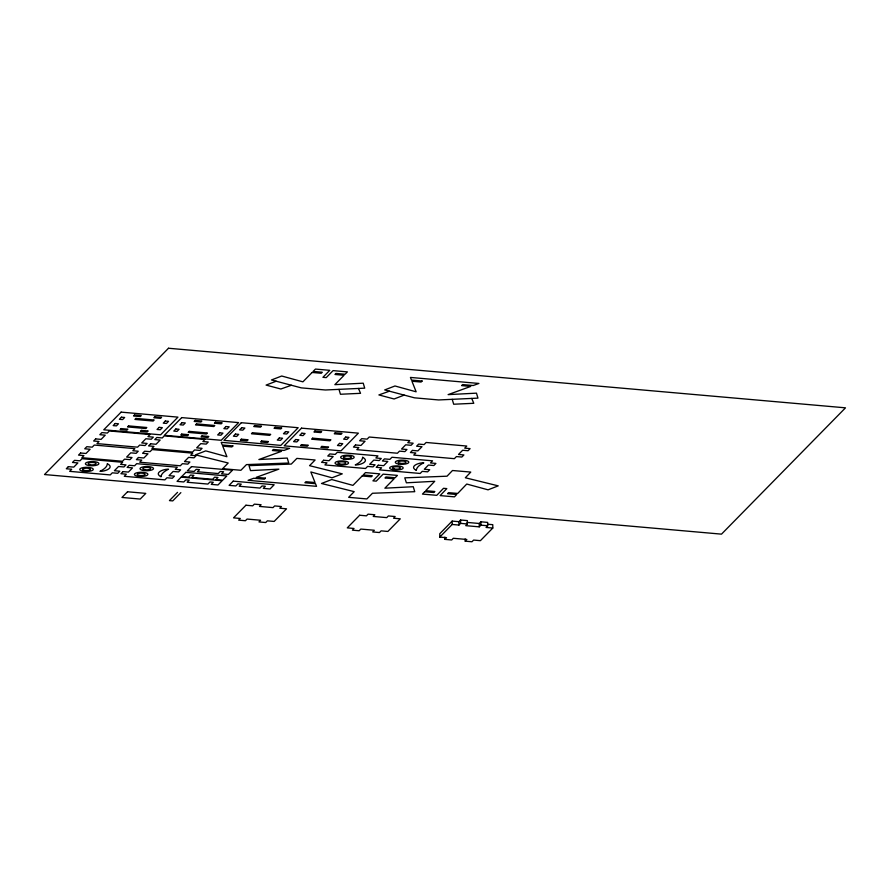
<?xml version="1.0" encoding="UTF-8"?>
<svg xmlns="http://www.w3.org/2000/svg" width="890" height="890" viewBox="0 0 890 890"><rect width="100%" height="100%" fill="white"/><g stroke="black" fill="none" stroke-linecap="round" stroke-linejoin="round"><path stroke-width="1.33" d="M177.544 492.348L169.423 500.614L172.738 500.903L180.859 492.637M492.804 528.037L486.029 527.447L487.687 525.756L487.653 522.397L480.889 521.796L480.911 525.167L479.254 526.847L465.715 525.656L467.372 523.976L467.35 520.606L460.575 520.005L458.928 521.696L452.153 521.095L439.76 533.733L439.782 537.093L446.546 537.693L444.9 539.373L451.664 539.974L453.322 538.283L466.861 539.474L465.203 541.164L471.978 541.754L473.625 540.074L480.4 540.675L492.804 528.037L492.771 524.677L487.364 524.199M439.782 537.093L452.176 524.466L452.153 521.095M452.176 524.466L458.951 525.056L460.597 523.376L460.575 520.005M479.254 526.847L479.232 523.487L480.889 521.796M276.178 381.209L266.099 385.092L280.873 389.008L291.386 385.248M404.194 395.104L394.114 398.976L378.895 394.938L389.42 391.177M467.05 522.408L479.232 523.487M460.597 523.376L467.372 523.976M480.911 525.167L487.687 525.756M471.733 398.42L473.78 403.292L453.689 404.227L452.22 399.332M358.492 388.452L360.539 393.324L340.447 394.259L338.979 389.364M465.192 538.917L465.203 541.164M458.928 521.696L458.951 525.056M444.878 537.126L444.9 539.373M107.412 463.723L106.811 465.759A45.868 14.173 -0.4 0 1 100.837 470.877L99.969 471.311C104.152 471.756 115.3 467.94 107.412 463.723M362.697 457.315L362.097 459.351A45.868 14.173 -0.4 0 1 356.122 464.469L355.255 464.903C359.438 465.348 370.574 461.532 362.697 457.315M161.057 476.306L160.979 476.829C153.147 472.568 164.339 468.819 168.499 469.253L167.643 469.675A45.868 14.173 -0.4 0 0 161.602 474.793L161.057 476.306M416.342 469.909L416.264 470.421C408.432 466.16 419.624 462.411 423.785 462.845L422.917 463.278A45.868 14.173 -0.4 0 0 416.887 468.385L416.342 469.909M424.708 491.736L422.439 494.095L436.79 495.318L443.509 488.31L446.836 488.599L440.116 495.608L454.456 496.843L456.715 494.484L447.559 493.694L448.549 492.659L457.716 493.449L466.738 484.038L488.054 489.834L498.222 485.862L465.325 477.763L470.788 472.078L452.487 470.51L447.036 476.195L404.783 477.841L406.385 482.814L434.721 481.29L425.698 490.702L434.854 491.491L433.864 492.515L424.708 491.736M168.499 348.246L44.5 474.548L721.501 534.145L845.5 407.831L168.499 348.246M80.59 453.01L78.52 455.113L83.938 455.591L81.869 457.694L122.486 461.265L124.555 459.162L129.973 459.641L132.043 457.538L126.625 457.06L130.752 452.843L136.17 453.322L138.239 451.219L132.821 450.741L134.891 448.638L94.273 445.056L92.204 447.169L86.786 446.691L84.717 448.794L90.135 449.272L86.007 453.477L80.59 453.01M121.107 412.126L103.741 429.803L160.612 434.81L177.967 417.132L121.107 412.126M68.352 466.649L66.283 468.763L71.701 469.241L69.631 471.344L110.249 474.915L112.318 472.812L117.736 473.291L119.805 471.188L114.387 470.71L118.526 466.493L123.933 466.972L126.002 464.869L120.584 464.391L122.653 462.288L82.036 458.706L79.966 460.82L74.549 460.341L72.49 462.444L77.897 462.922L73.77 467.128L68.352 466.649M95.686 438.904L93.628 441.006L99.035 441.484L96.977 443.598L137.594 447.169L139.663 445.067L145.07 445.545L147.139 443.431L141.721 442.953L145.86 438.748L151.278 439.226L153.347 437.124L147.929 436.645L149.987 434.543L109.37 430.96L107.301 433.063L101.894 432.596L99.825 434.698L105.242 435.177L101.104 439.382L95.686 438.904M115.233 423.495L113.163 425.598L116.412 425.887L118.481 423.785L115.233 423.495M121.429 417.188L119.36 419.29L122.609 419.579L124.678 417.466L121.429 417.188M121.118 428.591L120.128 429.603L126.892 430.193L127.882 429.191L121.118 428.591M134.512 414.951L133.511 415.964L140.286 416.553L141.276 415.541L134.512 414.951M128.549 425.898L127.537 426.922L145.804 428.535L146.817 427.5L128.549 425.898M135.914 418.4L134.902 419.435L153.158 421.037L154.17 420.002L135.914 418.4M141.421 430.382L140.431 431.394L147.206 431.984L148.196 430.971L141.421 430.382M154.816 416.731L153.825 417.744L160.601 418.345L161.591 417.332L154.816 416.731M159.099 427.356L157.029 429.47L160.278 429.748L162.347 427.645L159.099 427.356M165.295 421.048L163.237 423.151L166.486 423.44L168.544 421.326L165.295 421.048M122.987 471.611L120.918 473.714L126.336 474.192L124.266 476.295L164.884 479.866L166.953 477.763L172.371 478.242L174.44 476.139L169.022 475.661L173.149 471.455L178.567 471.923L180.637 469.82L175.219 469.341L177.288 467.239L136.671 463.668L134.601 465.77L129.184 465.292L127.114 467.395L132.532 467.873L128.405 472.089L122.987 471.611M150.621 443.799L148.552 445.901L153.97 446.38L151.901 448.482L192.518 452.064L194.587 449.951L200.005 450.429L202.075 448.326L196.657 447.848L200.784 443.643L206.202 444.11L208.271 442.007L202.853 441.529L204.922 439.426L164.305 435.855L162.236 437.958L156.818 437.48L154.749 439.582L160.167 440.061L156.039 444.277L150.621 443.799M138.44 457.516L136.37 459.629L141.788 460.097L139.719 462.21L180.347 465.782L182.406 463.679L187.823 464.157L189.893 462.043L184.475 461.576L188.613 457.36L194.031 457.838L196.089 455.736L190.683 455.257L192.741 453.155L152.123 449.572L150.054 451.675L144.647 451.208L142.578 453.31L147.996 453.789L143.857 457.994L138.44 457.516M181.727 417.599L164.361 435.288L221.232 440.294L238.598 422.605L181.727 417.599M175.853 428.98L173.784 431.083L177.032 431.372L179.101 429.269L175.853 428.98M182.049 422.661L179.991 424.764L183.24 425.053L185.298 422.95L182.049 422.661M181.738 434.075L180.748 435.088L187.512 435.677L188.513 434.665L181.738 434.075M195.133 420.425L194.142 421.437L200.906 422.038L201.897 421.026L195.133 420.425M127.526 491.77L121.952 497.454L140.208 499.056L145.793 493.383L127.526 491.77M189.181 431.372L188.168 432.407L206.424 434.02L207.437 432.985L189.181 431.372M196.534 423.885L195.522 424.908L213.778 426.521L214.79 425.487L196.534 423.885M202.052 435.855L201.062 436.868L207.826 437.468L208.816 436.456L202.052 435.855M215.447 422.216L214.446 423.228L221.221 423.829L222.211 422.817L215.447 422.216M219.719 432.84L217.661 434.943L220.909 435.232L222.967 433.13L219.719 432.84M225.927 426.521L223.857 428.635L227.106 428.913L229.175 426.811L225.927 426.521M181.171 477.14L177.043 481.357L183.807 481.957L185.877 479.844L189.192 480.144L187.123 482.247L207.904 484.071L209.973 481.968L213.288 482.258L211.23 484.36L217.994 484.961L222.133 480.756L181.171 477.14M185.877 472.356L181.738 476.562L188.513 477.162L190.582 475.06L193.898 475.349L191.828 477.452L212.61 479.287L214.679 477.174L217.994 477.474L215.925 479.577L222.7 480.177L226.828 475.961L185.877 472.356M191.495 466.627L187.356 470.843L194.131 471.433L196.201 469.33L199.516 469.62L197.446 471.733L218.228 473.558L220.297 471.455L223.613 471.745L221.554 473.847L228.318 474.448L232.457 470.232L191.495 466.627M241.323 422.705L223.969 440.394L280.839 445.389L298.195 427.712L241.323 422.705M235.45 434.086L233.391 436.189L236.64 436.467L238.709 434.365L235.45 434.086M241.657 427.767L239.588 429.87L242.837 430.159L244.906 428.057L241.657 427.767M232.88 445.923L231.867 446.947L222.734 446.146L226.928 456.715L205.735 450.885L195.489 454.834L228.207 463L222.634 468.674L240.89 470.287L246.463 464.602L288.738 463.034L287.248 458.061L258.879 459.529L281.518 451.319L272.373 450.518L273.386 449.483L284.01 450.418L289.684 448.36L221.21 442.33L222.266 444.989L232.88 445.923M241.346 439.171L240.345 440.183L247.12 440.784L248.11 439.771L241.346 439.171M254.729 425.531L253.739 426.544L260.514 427.133L261.504 426.132L254.729 425.531M252.46 432.729L251.447 433.764L269.703 435.366L270.716 434.342L252.46 432.729M312.123 372.454L302.911 381.843L281.718 376.014L271.461 379.963L301.254 387.862L325.373 389.987L364.711 388.162L363.231 383.19L334.863 384.658L344.085 375.269L334.94 374.468L335.953 373.433L345.098 374.234L347.4 371.887L333.082 370.618L326.218 377.616L322.903 377.327L329.767 370.329L315.449 369.072L313.135 371.419L322.28 372.231L321.268 373.266L312.123 372.454M261.649 440.962L260.659 441.974L267.434 442.564L268.424 441.562L261.649 440.962M275.043 427.322L274.053 428.335L280.817 428.924L281.807 427.912L275.043 427.322M233.225 481.145L229.086 485.361L235.861 485.951L237.919 483.849L241.246 484.138L239.176 486.24L259.958 488.076L262.027 485.973L265.342 486.263L263.273 488.365L270.048 488.966L274.176 484.75L233.225 481.145M279.327 437.947L277.257 440.049L280.506 440.339L282.575 438.225L279.327 437.947M285.523 431.628L283.454 433.73L286.702 434.02L288.772 431.917L285.523 431.628M301.521 428.146L284.166 445.834L341.026 450.841L358.392 433.152L301.521 428.146M295.647 439.526L293.589 441.629L296.837 441.918L298.895 439.816L295.647 439.526M301.855 433.207L299.785 435.31L303.034 435.599L305.103 433.497L301.855 433.207M265.387 478.153L264.375 479.187L253.75 478.253L248.076 480.311L316.551 486.341L315.494 483.682L304.881 482.747L305.893 481.724L315.027 482.525L310.832 471.956L332.026 477.785L342.272 473.847L309.553 465.67L315.127 459.997L296.871 458.395L291.297 464.068L249.022 465.637L250.513 470.61L278.882 469.141L256.242 477.351L265.387 478.153M301.532 444.622L300.542 445.623L307.317 446.224L308.307 445.211L301.532 444.622M314.926 430.971L313.936 431.984L320.712 432.584L321.702 431.572L314.926 430.971M245.929 505.231L233.525 517.858L240.3 518.458L238.642 520.138L245.417 520.739L247.064 519.059L260.603 520.25L258.957 521.929L265.721 522.53L267.378 520.839L274.153 521.44L286.547 508.802L279.783 508.212L281.429 506.532L274.665 505.932L273.007 507.611L259.468 506.421L261.126 504.741L254.351 504.141L252.693 505.832L245.929 505.231M312.657 438.169L311.645 439.204L329.901 440.817L330.913 439.782L312.657 438.169M321.846 446.402L320.856 447.414L327.62 448.015L328.621 447.003L321.846 446.402M335.241 432.763L334.251 433.775L341.015 434.365L342.005 433.363L335.241 432.763M339.524 443.387L337.455 445.49L340.703 445.779L342.772 443.676L339.524 443.387M345.721 437.068L343.651 439.171L346.9 439.46L348.969 437.357L345.721 437.068M323.637 460.252L321.568 462.355L326.986 462.833L324.917 464.936L365.534 468.507L367.603 466.405L373.021 466.883L375.091 464.78L369.673 464.302L373.8 460.097L379.218 460.564L381.287 458.461L375.869 457.983L377.939 455.88L337.321 452.309L335.252 454.412L329.834 453.933L327.765 456.036L333.183 456.514L329.055 460.731L323.637 460.252M355.522 444.967L353.452 447.08L358.87 447.559L356.801 449.661L397.418 453.233L399.488 451.13L404.906 451.608L406.975 449.506L401.557 449.027L405.684 444.811L411.102 445.289L413.171 443.187L407.753 442.708L409.823 440.606L369.205 437.023L367.136 439.137L361.718 438.659L359.649 440.761L365.067 441.24L360.94 445.445L355.522 444.967M422.105 381.02L421.092 382.044L411.948 381.243L416.153 391.811L394.96 385.982L384.703 389.931L414.495 397.83L438.614 399.955L477.952 398.13L476.473 393.157L448.104 394.626L470.743 386.416L461.599 385.615L462.611 384.58L473.224 385.515L478.909 383.457L410.435 377.427L411.492 380.086L422.105 381.02M362.152 475.983L352.93 485.373L331.736 479.543L321.49 483.481L354.209 491.647L348.635 497.332L366.891 498.934L372.465 493.26L414.74 491.692L413.249 486.719L384.88 488.187L394.103 478.798L384.958 477.986L385.971 476.962L395.116 477.763L397.43 475.405L383.112 474.147L376.236 481.145L372.921 480.856L379.796 473.858L365.478 472.59L363.165 474.949L372.309 475.75L371.297 476.784L362.152 475.983M378.272 465.203L376.203 467.306L381.621 467.784L379.552 469.887L420.169 473.469L422.238 471.366L427.656 471.834L429.725 469.731L424.308 469.253L428.435 465.047L433.853 465.526L435.922 463.412L430.504 462.945L432.573 460.831L391.956 457.26L389.887 459.362L384.469 458.884L382.4 460.998L387.818 461.465L383.69 465.681L378.272 465.203M412.459 450.418L410.401 452.521L415.808 452.999L413.75 455.101L454.367 458.673L456.436 456.57L461.843 457.048L463.913 454.946L458.495 454.467L462.633 450.251L468.051 450.729L470.12 448.627L464.702 448.148L466.772 446.046L426.143 442.475L424.085 444.577L418.667 444.099L416.598 446.202L422.016 446.68L417.877 450.885L412.459 450.418M359.66 515.243L347.267 527.87L354.031 528.471L352.384 530.151L359.148 530.751L360.806 529.072L374.345 530.262L372.688 531.942L379.463 532.543L381.109 530.852L387.884 531.452L400.289 518.814L393.514 518.225L395.171 516.534L388.396 515.944L386.738 517.624L373.199 516.434L374.857 514.754L368.082 514.153L366.435 515.844L359.66 515.243M83.048 471.233A6.797 2.103 -0.4 0 0 93.305 469.375A6.797 2.103 -0.4 0 0 83.171 467.595A6.797 2.103 -0.4 0 0 83.048 471.233M90.101 464.747A3.961 1.224 -0.4 0 0 96.087 463.668A3.961 1.224 -0.4 0 0 90.179 462.622A3.961 1.224 -0.4 0 0 90.101 464.747M84.483 470.465A3.961 1.224 -0.4 0 0 90.468 469.386A3.961 1.224 -0.4 0 0 84.561 468.34A3.961 1.224 -0.4 0 0 84.483 470.465M144.736 469.697A3.961 1.224 -0.4 0 0 150.721 468.618A3.961 1.224 -0.4 0 0 144.814 467.573A3.961 1.224 -0.4 0 0 144.736 469.697M143.29 470.465A6.797 2.103 -0.4 0 0 153.547 468.607A6.797 2.103 -0.4 0 0 143.423 466.827A6.797 2.103 -0.4 0 0 143.29 470.465M139.118 475.416A3.961 1.224 -0.4 0 0 145.103 474.337A3.961 1.224 -0.4 0 0 139.196 473.302A3.961 1.224 -0.4 0 0 139.118 475.416M137.683 476.183A6.797 2.103 -0.4 0 0 147.929 474.337A6.797 2.103 -0.4 0 0 137.805 472.546A6.797 2.103 -0.4 0 0 137.683 476.183M338.334 464.825A6.797 2.103 -0.4 0 0 348.58 462.978A6.797 2.103 -0.4 0 0 338.456 461.187A6.797 2.103 -0.4 0 0 338.334 464.825M343.941 459.107A6.797 2.103 -0.4 0 0 354.198 457.249A6.797 2.103 -0.4 0 0 344.074 455.469A6.797 2.103 -0.4 0 0 343.941 459.107M345.387 458.339A3.961 1.224 -0.4 0 0 351.372 457.26A3.961 1.224 -0.4 0 0 345.465 456.214A3.961 1.224 -0.4 0 0 345.387 458.339M339.769 464.057A3.961 1.224 -0.4 0 0 345.754 462.978A3.961 1.224 -0.4 0 0 339.847 461.943A3.961 1.224 -0.4 0 0 339.769 464.057M400.022 463.29A3.961 1.224 -0.4 0 0 406.007 462.21A3.961 1.224 -0.4 0 0 400.088 461.176A3.961 1.224 -0.4 0 0 400.022 463.29M398.575 464.057A6.797 2.103 -0.4 0 0 408.833 462.21A6.797 2.103 -0.4 0 0 398.709 460.419A6.797 2.103 -0.4 0 0 398.575 464.057M394.404 469.019A3.961 1.224 -0.4 0 0 400.389 467.94A3.961 1.224 -0.4 0 0 394.481 466.894A3.961 1.224 -0.4 0 0 394.404 469.019M392.957 469.775A6.797 2.103 -0.4 0 0 403.214 467.929A6.797 2.103 -0.4 0 0 393.091 466.138A6.797 2.103 -0.4 0 0 392.957 469.775M88.666 465.503A6.797 2.103 -0.4 0 0 98.912 463.657A6.797 2.103 -0.4 0 0 88.789 461.866A6.797 2.103 -0.4 0 0 88.666 465.503"/></g></svg>
